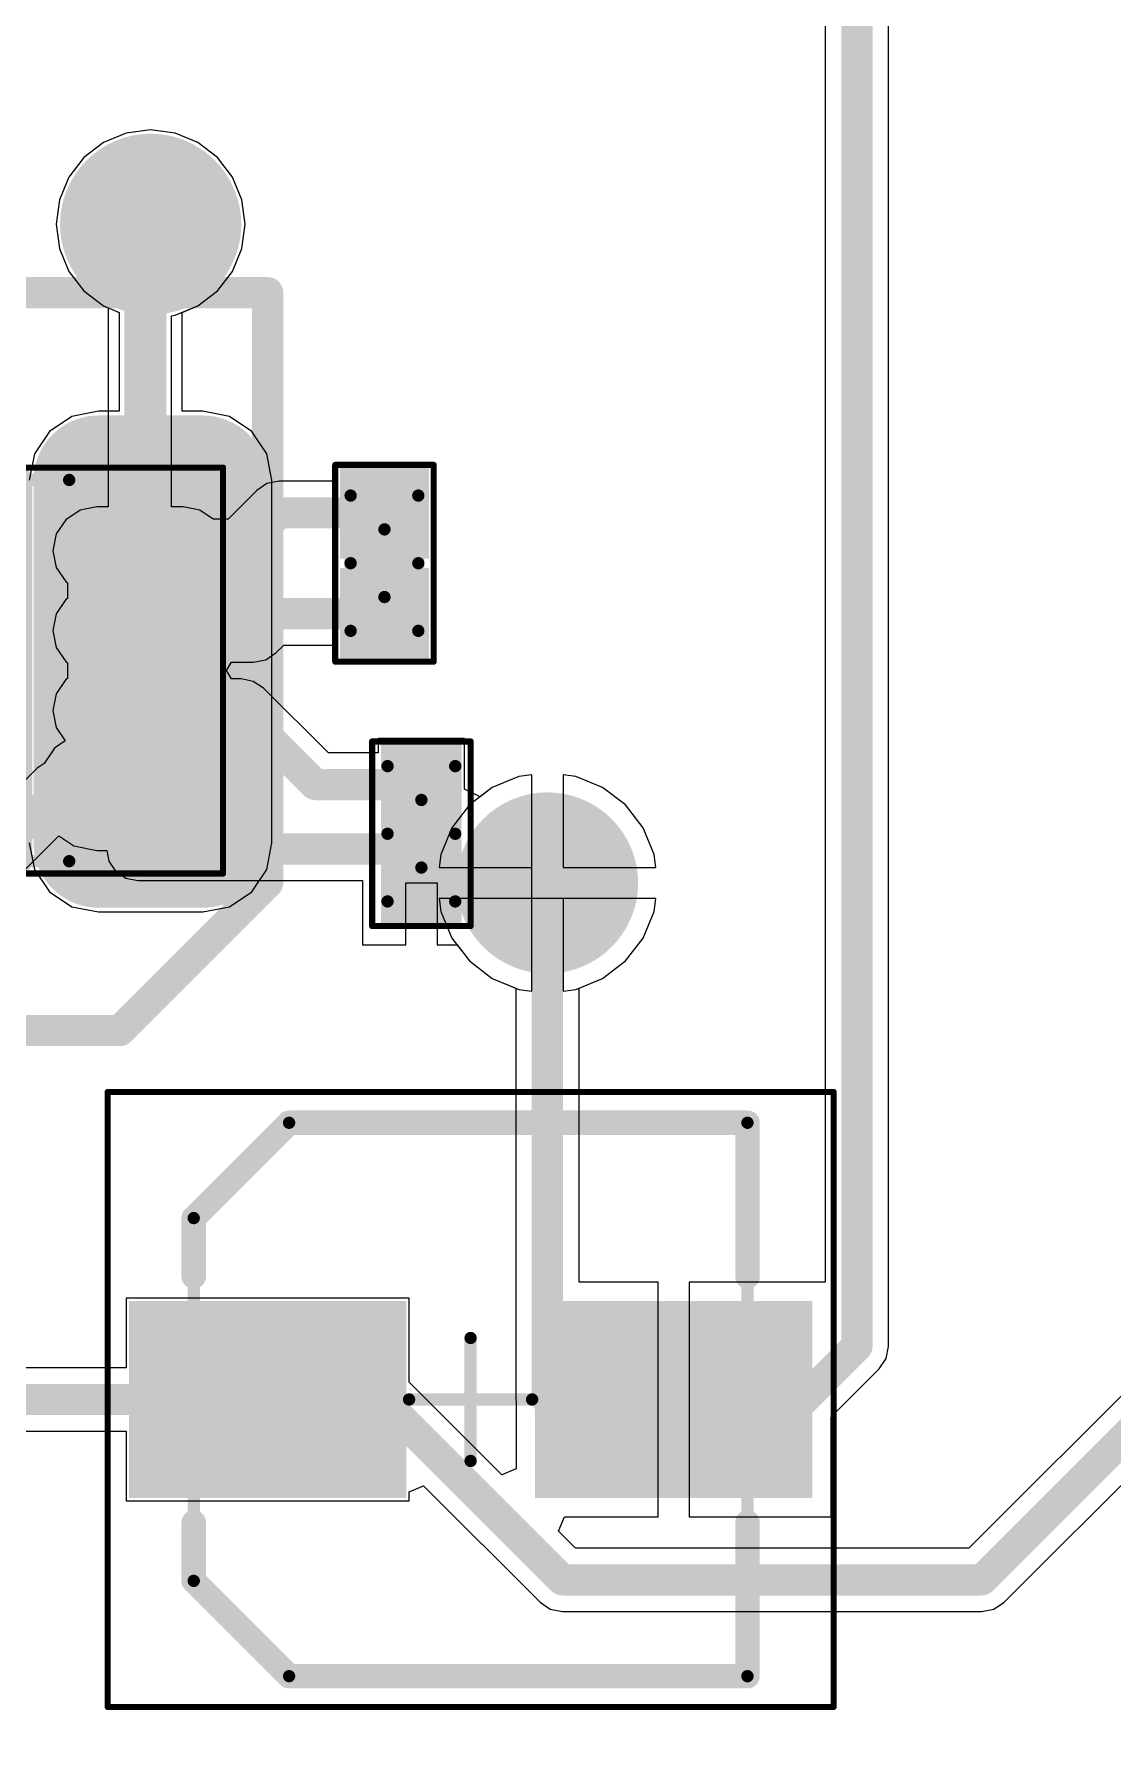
# Model space of a CAD drawing. Header units: millimetres. Extents: x 60.3 to 156.5, y 68.2 to 164.5.
# Drawn here: x 114.86 to 123.62, y 83.34 to 97.33 of the extents above; entities that cross this region are included whole.
import ezdxf

# ---------------------------------------------------------------- set-up
doc = ezdxf.new("R2010")
doc.units = ezdxf.units.MM
for name, color, linetype in [('BottomLayer', 5, 'Continuous'), ('BottomOverlay', 54, 'Continuous'), ('BottomPaste', 16, 'Continuous'), ('BottomSolder', 6, 'Continuous'), ('KeepOutLayer', 6, 'Continuous'), ('Mechanical13', 56, 'Continuous'), ('Mechanical15', 56, 'Continuous'), ('MultiLayer', 9, 'Continuous'), ('TopLayer', 1, 'Continuous'), ('TopOverlay', 2, 'Continuous'), ('TopPaste', 8, 'Continuous'), ('TopSolder', 216, 'Continuous'), ('ViaHoleLayer', 16, 'Continuous')]:
    doc.layers.add(name, color=color, linetype=linetype)

# ---------------------------------------------------------------- blocks, each defined once
blk = doc.blocks.new('CAPD4_11')
at = {"layer": 'Mechanical13', "const_width": 0.1}
for points in [[(-2.25, 1.475), (-1.475, 2.25)], [(-1.475, 2.25), (2.25, 2.25)], [(2.25, -2.25), (2.25, 2.25)], [(-2.25, -1.475), (-2.25, 1.475)], [(-2.25, -1.475), (-1.475, -2.25)], [(-1.475, -2.25), (2.25, -2.25)]]:
    blk.add_lwpolyline(points, dxfattribs=at)
at = {"layer": 'Mechanical13', "const_width": 0.05}
for points in [[(-1.5, 2.25, 1), (-1.45, 2.25, 1)], [(-1.5, 2.25, 1), (-1.45, 2.25, 1)], [(2.225, 2.25, 1), (2.275, 2.25, 1)], [(2.225, 2.25, 1), (2.275, 2.25, 1)], [(-2.275, 1.475, 1), (-2.225, 1.475, 1)], [(-2.275, 1.475, 1), (-2.225, 1.475, 1)], [(-2.275, -1.475, 1), (-2.225, -1.475, 1)], [(-2.275, -1.475, 1), (-2.225, -1.475, 1)], [(-1.5, -2.25, 1), (-1.45, -2.25, 1)], [(-1.5, -2.25, 1), (-1.45, -2.25, 1)], [(2.225, -2.25, 1), (2.275, -2.25, 1)], [(2.225, -2.25, 1), (2.275, -2.25, 1)]]:
    blk.add_lwpolyline(points, format="xyb", close=True, dxfattribs=at)
at = {"layer": 'Mechanical15'}
for points, const_width in [([(-2.95, -2.5), (-2.95, 2.5)], 0.05), ([(-2.95, 2.5), (2.95, 2.5)], 0.05), ([(2.95, -2.5), (2.95, 2.5)], 0.05), ([(0, -0.5), (0, 0.5)], 0.1), ([(-0.5, 0), (0.5, 0)], 0.1), ([(-2.95, -2.5), (2.95, -2.5)], 0.05)]:
    blk.add_lwpolyline(points, dxfattribs=dict(at, const_width=const_width))
for points, const_width in [([(-2.962, 2.5, 1), (-2.937, 2.5, 1)], 0.025), ([(-2.962, 2.5, 1), (-2.937, 2.5, 1)], 0.025), ([(2.938, 2.5, 1), (2.963, 2.5, 1)], 0.025), ([(2.938, 2.5, 1), (2.963, 2.5, 1)], 0.025), ([(-0.025, 0.5, 1), (0.025, 0.5, 1)], 0.05), ([(-0.525, 0, 1), (-0.475, 0, 1)], 0.05), ([(0.475, 0, 1), (0.525, 0, 1)], 0.05), ([(-0.025, -0.5, 1), (0.025, -0.5, 1)], 0.05), ([(-2.962, -2.5, 1), (-2.937, -2.5, 1)], 0.025), ([(-2.962, -2.5, 1), (-2.937, -2.5, 1)], 0.025), ([(2.938, -2.5, 1), (2.963, -2.5, 1)], 0.025), ([(2.938, -2.5, 1), (2.963, -2.5, 1)], 0.025)]:
    blk.add_lwpolyline(points, format="xyb", close=True, dxfattribs=dict(at, const_width=const_width))
at = {"layer": 'TopLayer'}
for points in [[(-0.625, -0.7), (-0.625, 0.7), (-2.675, -0.7), (-2.675, 0.7)], [(2.675, -0.7), (2.675, 0.7), (0.625, -0.7), (0.625, 0.7)]]:
    blk.add_solid(points, dxfattribs=at)
at = {"layer": 'TopOverlay', "const_width": 0.2}
for points in [[(-2.25, 1.475), (-1.475, 2.25)], [(-1.475, 2.25), (2.25, 2.25)], [(2.25, 1), (2.25, 2.25)], [(-2.25, 1), (-2.25, 1.475)], [(-2.25, -1.475), (-2.25, -1)], [(2.25, -2.25), (2.25, -1)], [(-2.25, -1.475), (-1.475, -2.25)], [(-1.475, -2.25), (2.25, -2.25)]]:
    blk.add_lwpolyline(points, dxfattribs=at)
at = {"layer": 'TopOverlay', "const_width": 0.1}
for points in [[(-1.525, 2.25, 1), (-1.425, 2.25, 1)], [(-1.525, 2.25, 1), (-1.425, 2.25, 1)], [(2.2, 2.25, 1), (2.3, 2.25, 1)], [(2.2, 2.25, 1), (2.3, 2.25, 1)], [(-2.3, 1.475, 1), (-2.2, 1.475, 1)], [(-2.3, 1.475, 1), (-2.2, 1.475, 1)], [(-2.3, 1, 1), (-2.2, 1, 1)], [(2.2, 1, 1), (2.3, 1, 1)], [(-2.3, -1, 1), (-2.2, -1, 1)], [(2.2, -1, 1), (2.3, -1, 1)], [(-2.3, -1.475, 1), (-2.2, -1.475, 1)], [(-2.3, -1.475, 1), (-2.2, -1.475, 1)], [(-1.525, -2.25, 1), (-1.425, -2.25, 1)], [(-1.525, -2.25, 1), (-1.425, -2.25, 1)], [(2.2, -2.25, 1), (2.3, -2.25, 1)], [(2.2, -2.25, 1), (2.3, -2.25, 1)]]:
    blk.add_lwpolyline(points, format="xyb", close=True, dxfattribs=at)
at = {"layer": 'TopPaste'}
for points in [[(-0.625, -0.7), (-0.625, 0.7), (-2.675, -0.7), (-2.675, 0.7)], [(2.675, -0.7), (2.675, 0.7), (0.625, -0.7), (0.625, 0.7)]]:
    blk.add_solid(points, dxfattribs=at)
at = {"layer": 'TopSolder'}
for points in [[(-0.523, -0.802), (-0.523, 0.802), (-2.777, -0.802), (-2.777, 0.802)], [(2.777, -0.802), (2.777, 0.802), (0.523, -0.802), (0.523, 0.802)]]:
    blk.add_solid(points, dxfattribs=at)
blk = doc.blocks.new('CAP0402_B_18')
at = {"layer": 'BottomLayer'}
for points in [[(-0.68, 0.26), (-0.68, -0.26), (-0.14, 0.26), (-0.14, -0.26)], [(0.14, 0.26), (0.14, -0.26), (0.68, 0.26), (0.68, -0.26)]]:
    blk.add_solid(points, dxfattribs=at)
at = {"layer": 'BottomPaste'}
for points in [[(-0.68, 0.26), (-0.68, -0.26), (-0.14, 0.26), (-0.14, -0.26)], [(0.14, 0.26), (0.14, -0.26), (0.68, 0.26), (0.68, -0.26)]]:
    blk.add_solid(points, dxfattribs=at)
at = {"layer": 'BottomSolder'}
for points in [[(-0.782, 0.362), (-0.782, -0.362), (-0.038, 0.362), (-0.038, -0.362)], [(0.038, 0.362), (0.038, -0.362), (0.782, 0.362), (0.782, -0.362)]]:
    blk.add_solid(points, dxfattribs=at)
at = {"layer": 'Mechanical13', "const_width": 0.1}
for points in [[(-0.55, 0.275), (0.55, 0.275)], [(-0.55, 0.275), (-0.55, -0.275)], [(0.55, 0.275), (0.55, -0.275)], [(-0.55, -0.275), (0.55, -0.275)]]:
    blk.add_lwpolyline(points, dxfattribs=at)
at = {"layer": 'Mechanical13', "const_width": 0.05}
for points in [[(-0.575, 0.275, 1), (-0.525, 0.275, 1)], [(-0.575, 0.275, 1), (-0.525, 0.275, 1)], [(0.525, 0.275, 1), (0.575, 0.275, 1)], [(0.525, 0.275, 1), (0.575, 0.275, 1)], [(-0.575, -0.275, 1), (-0.525, -0.275, 1)], [(-0.575, -0.275, 1), (-0.525, -0.275, 1)], [(0.525, -0.275, 1), (0.575, -0.275, 1)], [(0.525, -0.275, 1), (0.575, -0.275, 1)]]:
    blk.add_lwpolyline(points, format="xyb", close=True, dxfattribs=at)
at = {"layer": 'Mechanical15'}
for points, const_width in [([(-0.8, 0.4), (0.8, 0.4)], 0.05), ([(-0.8, 0.4), (-0.8, -0.4)], 0.05), ([(0.8, 0.4), (0.8, -0.4)], 0.05), ([(0, 0.275), (0, -0.275)], 0.1), ([(-0.275, 0), (0.275, 0)], 0.1), ([(-0.8, -0.4), (0.8, -0.4)], 0.05)]:
    blk.add_lwpolyline(points, dxfattribs=dict(at, const_width=const_width))
for points, const_width in [([(-0.813, 0.4, 1), (-0.788, 0.4, 1)], 0.025), ([(-0.813, 0.4, 1), (-0.788, 0.4, 1)], 0.025), ([(0.787, 0.4, 1), (0.812, 0.4, 1)], 0.025), ([(0.787, 0.4, 1), (0.812, 0.4, 1)], 0.025), ([(-0.025, 0.275, 1), (0.025, 0.275, 1)], 0.05), ([(-0.3, 0, 1), (-0.25, 0, 1)], 0.05), ([(0.25, 0, 1), (0.3, 0, 1)], 0.05), ([(-0.025, -0.275, 1), (0.025, -0.275, 1)], 0.05), ([(-0.813, -0.4, 1), (-0.788, -0.4, 1)], 0.025), ([(-0.813, -0.4, 1), (-0.788, -0.4, 1)], 0.025), ([(0.787, -0.4, 1), (0.812, -0.4, 1)], 0.025), ([(0.787, -0.4, 1), (0.812, -0.4, 1)], 0.025)]:
    blk.add_lwpolyline(points, format="xyb", close=True, dxfattribs=dict(at, const_width=const_width))
blk = doc.blocks.new('RES0402_B_59')
at = {"layer": 'BottomLayer'}
for points in [[(-0.65, 0.225), (-0.65, -0.225), (-0.15, 0.225), (-0.15, -0.225)], [(0.15, 0.225), (0.15, -0.225), (0.65, 0.225), (0.65, -0.225)]]:
    blk.add_solid(points, dxfattribs=at)
at = {"layer": 'BottomPaste'}
for points in [[(-0.65, 0.225), (-0.65, -0.225), (-0.15, 0.225), (-0.15, -0.225)], [(0.15, 0.225), (0.15, -0.225), (0.65, 0.225), (0.65, -0.225)]]:
    blk.add_solid(points, dxfattribs=at)
at = {"layer": 'BottomSolder'}
for points in [[(-0.752, 0.327), (-0.752, -0.327), (-0.048, 0.327), (-0.048, -0.327)], [(0.048, 0.327), (0.048, -0.327), (0.752, 0.327), (0.752, -0.327)]]:
    blk.add_solid(points, dxfattribs=at)
at = {"layer": 'Mechanical13', "const_width": 0.1}
for points in [[(-0.55, -0.275), (-0.55, 0.275)], [(0.55, 0.275), (-0.55, 0.275)], [(0.55, -0.275), (0.55, 0.275)], [(0.55, -0.275), (-0.55, -0.275)]]:
    blk.add_lwpolyline(points, dxfattribs=at)
at = {"layer": 'Mechanical13', "const_width": 0.05}
for points in [[(-0.575, 0.275, 1), (-0.525, 0.275, 1)], [(-0.575, 0.275, 1), (-0.525, 0.275, 1)], [(0.525, 0.275, 1), (0.575, 0.275, 1)], [(0.525, 0.275, 1), (0.575, 0.275, 1)], [(-0.575, -0.275, 1), (-0.525, -0.275, 1)], [(-0.575, -0.275, 1), (-0.525, -0.275, 1)], [(0.525, -0.275, 1), (0.575, -0.275, 1)], [(0.525, -0.275, 1), (0.575, -0.275, 1)]]:
    blk.add_lwpolyline(points, format="xyb", close=True, dxfattribs=at)
at = {"layer": 'Mechanical15'}
for points, const_width in [([(-0.75, -0.4), (-0.75, 0.4)], 0.05), ([(0.75, 0.4), (-0.75, 0.4)], 0.05), ([(0.75, -0.4), (0.75, 0.4)], 0.05), ([(0, -0.275), (0, 0.275)], 0.1), ([(0.275, 0), (-0.275, 0)], 0.1), ([(0.75, -0.4), (-0.75, -0.4)], 0.05)]:
    blk.add_lwpolyline(points, dxfattribs=dict(at, const_width=const_width))
for points, const_width in [([(-0.763, 0.4, 1), (-0.738, 0.4, 1)], 0.025), ([(-0.763, 0.4, 1), (-0.738, 0.4, 1)], 0.025), ([(0.738, 0.4, 1), (0.763, 0.4, 1)], 0.025), ([(0.738, 0.4, 1), (0.763, 0.4, 1)], 0.025), ([(-0.025, 0.275, 1), (0.025, 0.275, 1)], 0.05), ([(-0.3, 0, 1), (-0.25, 0, 1)], 0.05), ([(0.25, 0, 1), (0.3, 0, 1)], 0.05), ([(-0.025, -0.275, 1), (0.025, -0.275, 1)], 0.05), ([(-0.763, -0.4, 1), (-0.738, -0.4, 1)], 0.025), ([(-0.763, -0.4, 1), (-0.738, -0.4, 1)], 0.025), ([(0.738, -0.4, 1), (0.763, -0.4, 1)], 0.025), ([(0.738, -0.4, 1), (0.763, -0.4, 1)], 0.025)]:
    blk.add_lwpolyline(points, format="xyb", close=True, dxfattribs=dict(at, const_width=const_width))
blk = doc.blocks.new('IND6X6_65')
at = {"layer": 'TopLayer', "const_width": 0.425}
for points in [[(-3.488, 1.475, 1), (-3.063, 1.475, 1)], [(-2.638, 1.475, 1), (-2.213, 1.475, 1)], [(2.212, 1.475, 1), (2.637, 1.475, 1)], [(3.062, 1.475, 1), (3.487, 1.475, 1)], [(-3.488, -1.475, 1), (-3.063, -1.475, 1)], [(-2.638, -1.475, 1), (-2.213, -1.475, 1)], [(2.212, -1.475, 1), (2.637, -1.475, 1)], [(3.062, -1.475, 1), (3.487, -1.475, 1)]]:
    blk.add_lwpolyline(points, format="xyb", close=True, dxfattribs=at)
at = {"layer": 'TopLayer'}
for points in [[(-3.275, -1.9), (-2.425, -1.9), (-3.275, 1.9), (-2.425, 1.9)], [(2.425, -1.9), (3.275, -1.9), (2.425, 1.9), (3.275, 1.9)], [(-3.7, -1.475), (-2, -1.475), (-3.7, 1.475), (-2, 1.475)], [(2, -1.475), (3.7, -1.475), (2, 1.475), (3.7, 1.475)]]:
    blk.add_solid(points, dxfattribs=at)
at = {"layer": 'TopOverlay', "const_width": 0.254}
for points in [[(-2.6, 3), (-3.8, 1.8)], [(2.6, 3), (-2.6, 3)], [(3.8, 1.8), (2.6, 3)], [(-3.8, 1.8), (-3.8, -3)], [(3.8, 1.8), (3.8, -3)], [(3.8, -3), (-3.8, -3)]]:
    blk.add_lwpolyline(points, dxfattribs=at)
at = {"layer": 'TopOverlay', "const_width": 0.127}
for points in [[(-2.664, 3, 1), (-2.537, 3, 1)], [(-2.664, 3, 1), (-2.537, 3, 1)], [(2.536, 3, 1), (2.663, 3, 1)], [(2.536, 3, 1), (2.663, 3, 1)], [(-3.864, 1.8, 1), (-3.737, 1.8, 1)], [(-3.864, 1.8, 1), (-3.737, 1.8, 1)], [(3.736, 1.8, 1), (3.863, 1.8, 1)], [(3.736, 1.8, 1), (3.863, 1.8, 1)], [(-3.864, -3, 1), (-3.737, -3, 1)], [(-3.864, -3, 1), (-3.737, -3, 1)], [(3.736, -3, 1), (3.863, -3, 1)], [(3.736, -3, 1), (3.863, -3, 1)]]:
    blk.add_lwpolyline(points, format="xyb", close=True, dxfattribs=at)
at = {"layer": 'TopPaste', "const_width": 0.425}
for points in [[(-3.488, 1.475, 1), (-3.063, 1.475, 1)], [(-2.638, 1.475, 1), (-2.213, 1.475, 1)], [(2.212, 1.475, 1), (2.637, 1.475, 1)], [(3.062, 1.475, 1), (3.487, 1.475, 1)], [(-3.488, -1.475, 1), (-3.063, -1.475, 1)], [(-2.638, -1.475, 1), (-2.213, -1.475, 1)], [(2.212, -1.475, 1), (2.637, -1.475, 1)], [(3.062, -1.475, 1), (3.487, -1.475, 1)]]:
    blk.add_lwpolyline(points, format="xyb", close=True, dxfattribs=at)
at = {"layer": 'TopPaste'}
for points in [[(-3.275, -1.9), (-2.425, -1.9), (-3.275, 1.9), (-2.425, 1.9)], [(2.425, -1.9), (3.275, -1.9), (2.425, 1.9), (3.275, 1.9)], [(-3.7, -1.475), (-2, -1.475), (-3.7, 1.475), (-2, 1.475)], [(2, -1.475), (3.7, -1.475), (2, 1.475), (3.7, 1.475)]]:
    blk.add_solid(points, dxfattribs=at)
at = {"layer": 'TopSolder', "const_width": 0.527}
for points in [[(-3.538, 1.475, 1), (-3.012, 1.475, 1)], [(-2.688, 1.475, 1), (-2.162, 1.475, 1)], [(2.162, 1.475, 1), (2.688, 1.475, 1)], [(3.012, 1.475, 1), (3.538, 1.475, 1)], [(-3.538, -1.475, 1), (-3.012, -1.475, 1)], [(-2.688, -1.475, 1), (-2.162, -1.475, 1)], [(2.162, -1.475, 1), (2.688, -1.475, 1)], [(3.012, -1.475, 1), (3.538, -1.475, 1)]]:
    blk.add_lwpolyline(points, format="xyb", close=True, dxfattribs=at)
at = {"layer": 'TopSolder'}
for points in [[(-3.275, -2.002), (-2.425, -2.002), (-3.275, 2.002), (-2.425, 2.002)], [(2.425, -2.002), (3.275, -2.002), (2.425, 2.002), (3.275, 2.002)], [(-3.802, -1.475), (-1.898, -1.475), (-3.802, 1.475), (-1.898, 1.475)], [(1.898, -1.475), (3.802, -1.475), (1.898, 1.475), (3.802, 1.475)]]:
    blk.add_solid(points, dxfattribs=at)
blk = doc.blocks.new('VSSOP8_B_70')
at = {"layer": 'BottomLayer', "const_width": 0.45}
for points in [[(-1.775, 0.975), (-2.475, 0.975)], [(2.475, 0.975), (1.775, 0.975)], [(-1.775, 0.325), (-2.475, 0.325)], [(2.475, 0.325), (1.775, 0.325)], [(-1.775, -0.325), (-2.475, -0.325)], [(2.475, -0.325), (1.775, -0.325)], [(-1.775, -0.975), (-2.475, -0.975)], [(2.475, -0.975), (1.775, -0.975)]]:
    blk.add_lwpolyline(points, dxfattribs=at)
at = {"layer": 'BottomLayer', "const_width": 0.225}
for points in [[(-2.588, 0.975, 1), (-2.363, 0.975, 1)], [(-1.888, 0.975, 1), (-1.663, 0.975, 1)], [(1.662, 0.975, 1), (1.887, 0.975, 1)], [(2.362, 0.975, 1), (2.587, 0.975, 1)], [(-2.588, 0.325, 1), (-2.363, 0.325, 1)], [(-1.888, 0.325, 1), (-1.663, 0.325, 1)], [(1.662, 0.325, 1), (1.887, 0.325, 1)], [(2.362, 0.325, 1), (2.587, 0.325, 1)], [(-2.588, -0.325, 1), (-2.363, -0.325, 1)], [(-1.888, -0.325, 1), (-1.663, -0.325, 1)], [(1.662, -0.325, 1), (1.887, -0.325, 1)], [(2.362, -0.325, 1), (2.587, -0.325, 1)], [(-2.588, -0.975, 1), (-2.363, -0.975, 1)], [(-1.888, -0.975, 1), (-1.663, -0.975, 1)], [(1.662, -0.975, 1), (1.887, -0.975, 1)], [(2.362, -0.975, 1), (2.587, -0.975, 1)]]:
    blk.add_lwpolyline(points, format="xyb", close=True, dxfattribs=at)
at = {"layer": 'BottomOverlay', "const_width": 0.2}
for points in [[(1.15, 1.55), (-1.15, 1.55)], [(-1.15, 1.55), (-1.15, -1.55)], [(1.15, 1.55), (1.15, -1.55)], [(1.15, -1.55), (-1.15, -1.55)]]:
    blk.add_lwpolyline(points, dxfattribs=at)
at = {"layer": 'BottomOverlay'}
for points, const_width in [([(-1.2, 1.55, 1), (-1.1, 1.55, 1)], 0.1), ([(-1.2, 1.55, 1), (-1.1, 1.55, 1)], 0.1), ([(1.1, 1.55, 1), (1.2, 1.55, 1)], 0.1), ([(1.1, 1.55, 1), (1.2, 1.55, 1)], 0.1), ([(0.15, -0.55, 1), (-0.45, -0.55, 1)], 0.6), ([(-0.6, -0.55, 1), (-0.3, -0.55, 1)], 0.3), ([(0, -0.55, 1), (0.3, -0.55, 1)], 0.3), ([(-2, -1.75, 1), (-2.25, -1.75, 1)], 0.25), ([(-1.2, -1.55, 1), (-1.1, -1.55, 1)], 0.1), ([(-1.2, -1.55, 1), (-1.1, -1.55, 1)], 0.1), ([(1.1, -1.55, 1), (1.2, -1.55, 1)], 0.1), ([(1.1, -1.55, 1), (1.2, -1.55, 1)], 0.1), ([(-2.312, -1.75, 1), (-2.188, -1.75, 1)], 0.125), ([(-2.062, -1.75, 1), (-1.937, -1.75, 1)], 0.125)]:
    blk.add_lwpolyline(points, format="xyb", close=True, dxfattribs=dict(at, const_width=const_width))
at = {"layer": 'BottomPaste', "const_width": 0.45}
for points in [[(-1.775, 0.975), (-2.475, 0.975)], [(2.475, 0.975), (1.775, 0.975)], [(-1.775, 0.325), (-2.475, 0.325)], [(2.475, 0.325), (1.775, 0.325)], [(-1.775, -0.325), (-2.475, -0.325)], [(2.475, -0.325), (1.775, -0.325)], [(-1.775, -0.975), (-2.475, -0.975)], [(2.475, -0.975), (1.775, -0.975)]]:
    blk.add_lwpolyline(points, dxfattribs=at)
at = {"layer": 'BottomPaste', "const_width": 0.225}
for points in [[(-2.588, 0.975, 1), (-2.363, 0.975, 1)], [(-1.888, 0.975, 1), (-1.663, 0.975, 1)], [(1.662, 0.975, 1), (1.887, 0.975, 1)], [(2.362, 0.975, 1), (2.587, 0.975, 1)], [(-2.588, 0.325, 1), (-2.363, 0.325, 1)], [(-1.888, 0.325, 1), (-1.663, 0.325, 1)], [(1.662, 0.325, 1), (1.887, 0.325, 1)], [(2.362, 0.325, 1), (2.587, 0.325, 1)], [(-2.588, -0.325, 1), (-2.363, -0.325, 1)], [(-1.888, -0.325, 1), (-1.663, -0.325, 1)], [(1.662, -0.325, 1), (1.887, -0.325, 1)], [(2.362, -0.325, 1), (2.587, -0.325, 1)], [(-2.588, -0.975, 1), (-2.363, -0.975, 1)], [(-1.888, -0.975, 1), (-1.663, -0.975, 1)], [(1.662, -0.975, 1), (1.887, -0.975, 1)], [(2.362, -0.975, 1), (2.587, -0.975, 1)]]:
    blk.add_lwpolyline(points, format="xyb", close=True, dxfattribs=at)
at = {"layer": 'BottomSolder', "const_width": 0.653}
for points in [[(-1.775, 0.975), (-2.475, 0.975)], [(2.475, 0.975), (1.775, 0.975)], [(-1.775, 0.325), (-2.475, 0.325)], [(2.475, 0.325), (1.775, 0.325)], [(-1.775, -0.325), (-2.475, -0.325)], [(2.475, -0.325), (1.775, -0.325)], [(-1.775, -0.975), (-2.475, -0.975)], [(2.475, -0.975), (1.775, -0.975)]]:
    blk.add_lwpolyline(points, dxfattribs=at)
at = {"layer": 'BottomSolder', "const_width": 0.327}
for points in [[(-2.638, 0.975, 1), (-2.312, 0.975, 1)], [(-1.938, 0.975, 1), (-1.612, 0.975, 1)], [(1.612, 0.975, 1), (1.938, 0.975, 1)], [(2.312, 0.975, 1), (2.638, 0.975, 1)], [(-2.638, 0.325, 1), (-2.312, 0.325, 1)], [(-1.938, 0.325, 1), (-1.612, 0.325, 1)], [(1.612, 0.325, 1), (1.938, 0.325, 1)], [(2.312, 0.325, 1), (2.638, 0.325, 1)], [(-2.638, -0.325, 1), (-2.312, -0.325, 1)], [(-1.938, -0.325, 1), (-1.612, -0.325, 1)], [(1.612, -0.325, 1), (1.938, -0.325, 1)], [(2.312, -0.325, 1), (2.638, -0.325, 1)], [(-2.638, -0.975, 1), (-2.312, -0.975, 1)], [(-1.938, -0.975, 1), (-1.612, -0.975, 1)], [(1.612, -0.975, 1), (1.938, -0.975, 1)], [(2.312, -0.975, 1), (2.638, -0.975, 1)]]:
    blk.add_lwpolyline(points, format="xyb", close=True, dxfattribs=at)
at = {"layer": 'Mechanical13', "const_width": 0.1}
for points in [[(1.55, 1.55), (-1.55, 1.55)], [(-1.55, 1.55), (-1.55, -1.55)], [(1.55, 1.55), (1.55, -1.55)], [(1.55, -1.55), (-1.55, -1.55)]]:
    blk.add_lwpolyline(points, dxfattribs=at)
at = {"layer": 'Mechanical13'}
for points, const_width in [([(-1.575, 1.55, 1), (-1.525, 1.55, 1)], 0.05), ([(-1.575, 1.55, 1), (-1.525, 1.55, 1)], 0.05), ([(1.525, 1.55, 1), (1.575, 1.55, 1)], 0.05), ([(1.525, 1.55, 1), (1.575, 1.55, 1)], 0.05), ([(-0.15, -0.65, 1), (-1.15, -0.65, 1)], 0.1), ([(-1.175, -0.65, 1), (-1.125, -0.65, 1)], 0.05), ([(-0.175, -0.65, 1), (-0.125, -0.65, 1)], 0.05), ([(-1.575, -1.55, 1), (-1.525, -1.55, 1)], 0.05), ([(-1.575, -1.55, 1), (-1.525, -1.55, 1)], 0.05), ([(1.525, -1.55, 1), (1.575, -1.55, 1)], 0.05), ([(1.525, -1.55, 1), (1.575, -1.55, 1)], 0.05)]:
    blk.add_lwpolyline(points, format="xyb", close=True, dxfattribs=dict(at, const_width=const_width))
at = {"layer": 'Mechanical15'}
for points, const_width in [([(2.8, 1.65), (-2.8, 1.65)], 0.05), ([(-2.8, 1.65), (-2.8, -1.65)], 0.05), ([(2.8, 1.65), (2.8, -1.65)], 0.05), ([(0, 0.5), (0, -0.5)], 0.1), ([(0.5, 0), (-0.5, 0)], 0.1), ([(2.8, -1.65), (-2.8, -1.65)], 0.05)]:
    blk.add_lwpolyline(points, dxfattribs=dict(at, const_width=const_width))
for points, const_width in [([(-2.813, 1.65, 1), (-2.788, 1.65, 1)], 0.025), ([(-2.813, 1.65, 1), (-2.788, 1.65, 1)], 0.025), ([(2.787, 1.65, 1), (2.812, 1.65, 1)], 0.025), ([(2.787, 1.65, 1), (2.812, 1.65, 1)], 0.025), ([(-0.025, 0.5, 1), (0.025, 0.5, 1)], 0.05), ([(-0.525, 0, 1), (-0.475, 0, 1)], 0.05), ([(0.475, 0, 1), (0.525, 0, 1)], 0.05), ([(-0.025, -0.5, 1), (0.025, -0.5, 1)], 0.05), ([(-2.813, -1.65, 1), (-2.788, -1.65, 1)], 0.025), ([(-2.813, -1.65, 1), (-2.788, -1.65, 1)], 0.025), ([(2.787, -1.65, 1), (2.812, -1.65, 1)], 0.025), ([(2.787, -1.65, 1), (2.812, -1.65, 1)], 0.025)]:
    blk.add_lwpolyline(points, format="xyb", close=True, dxfattribs=dict(at, const_width=const_width))

msp = doc.modelspace()

# ---------------------------------------------------------------- linework, layer by layer
at = {"layer": 'BottomLayer'}
for p, q in [((115.602, 96.524), (115.417, 96.447)), ((115.8, 96.55), (115.602, 96.524)), ((115.998, 96.524), (115.8, 96.55)), ((116.183, 96.447), (115.998, 96.524)), ((115.417, 96.447), (115.258, 96.325)), ((116.342, 96.325), (116.183, 96.447)), ((115.258, 96.325), (115.136, 96.167)), ((116.464, 96.167), (116.342, 96.325)), ((115.136, 96.167), (115.06, 95.982)), ((116.54, 95.982), (116.464, 96.167)), ((115.06, 95.982), (115.033, 95.783)), ((116.567, 95.783), (116.54, 95.982)), ((115.033, 95.783), (115.06, 95.585)), ((116.54, 95.585), (116.567, 95.783)), ((115.06, 95.585), (115.136, 95.4)), ((116.464, 95.4), (116.54, 95.585)), ((115.136, 95.4), (115.258, 95.241)), ((116.342, 95.241), (116.464, 95.4)), ((115.258, 95.241), (115.417, 95.12)), ((115.417, 95.12), (115.456, 95.103)), ((115.998, 95.043), (116.183, 95.12)), ((116.183, 95.12), (116.342, 95.241)), ((115.456, 95.103), (115.456, 93.486)), ((115.97, 95.039), (115.998, 95.043)), ((115.97, 93.486), (115.97, 95.039)), ((118.085, 93.832), (117.315, 93.832)), ((117.315, 93.832), (117.315, 93.694)), ((118.085, 93.042), (118.085, 93.832)), ((116.662, 93.619), (116.429, 93.386)), ((116.745, 93.674), (116.662, 93.619)), ((116.662, 93.619), (116.662, 93.619)), ((116.843, 93.694), (116.745, 93.674)), ((117.315, 93.694), (116.843, 93.694)), ((116.843, 93.694), (116.843, 93.694)), ((115.226, 93.459), (115.111, 93.381)), ((115.363, 93.486), (115.226, 93.459)), ((115.456, 93.486), (115.363, 93.486)), ((116.063, 93.486), (115.97, 93.486)), ((116.2, 93.459), (116.063, 93.486)), ((116.309, 93.386), (116.2, 93.459)), ((115.111, 93.381), (115.033, 93.266)), ((116.429, 93.386), (116.309, 93.386)), ((115.033, 93.266), (115.006, 93.129)), ((115.006, 93.129), (115.033, 92.992)), ((118.085, 93.012), (118.085, 93.042)), ((118.085, 93.042), (118.085, 93.042)), ((115.033, 92.992), (115.111, 92.877)), ((118.085, 92.222), (118.085, 93.012)), ((118.085, 93.012), (118.085, 93.012)), ((115.111, 92.877), (115.124, 92.868)), ((115.124, 92.741), (115.111, 92.731)), ((115.124, 92.868), (115.124, 92.741)), ((115.033, 92.616), (115.006, 92.479)), ((115.111, 92.731), (115.033, 92.616)), ((115.006, 92.479), (115.033, 92.342)), ((115.033, 92.342), (115.111, 92.227)), ((116.818, 92.297), (116.881, 92.36)), ((116.881, 92.36), (117.315, 92.36)), ((117.315, 92.36), (117.315, 92.222)), ((115.111, 92.227), (115.124, 92.217)), ((115.124, 92.217), (115.124, 92.09)), ((116.415, 92.155), (116.458, 92.222)), ((116.458, 92.222), (116.637, 92.222)), ((116.637, 92.222), (116.735, 92.242)), ((116.735, 92.242), (116.818, 92.297)), ((117.315, 92.222), (118.085, 92.222)), ((115.111, 92.081), (115.033, 91.966)), ((115.124, 92.09), (115.111, 92.081)), ((116.458, 92.086), (116.415, 92.155)), ((116.535, 92.086), (116.458, 92.086)), ((116.634, 92.066), (116.535, 92.086)), ((116.717, 92.011), (116.634, 92.066)), ((115.033, 91.966), (115.006, 91.829)), ((117.244, 91.484), (116.717, 92.011)), ((115.006, 91.829), (115.033, 91.692)), ((115.033, 91.692), (115.106, 91.583)), ((115.018, 91.524), (114.934, 91.399)), ((115.106, 91.583), (115.018, 91.524)), ((117.65, 91.484), (117.244, 91.484)), ((118.35, 91.602), (117.65, 91.602)), ((117.65, 91.602), (117.65, 91.484)), ((118.35, 91.19), (118.35, 91.602)), ((114.877, 91.361), (114.474, 90.958)), ((114.934, 91.399), (114.877, 91.361)), ((118.576, 91.204), (118.477, 91.128)), ((118.792, 91.293), (118.576, 91.204)), ((118.897, 91.307), (118.792, 91.293)), ((118.897, 90.427), (118.897, 91.307)), ((119.256, 91.293), (119.151, 91.307)), ((119.151, 91.307), (119.151, 90.554)), ((119.473, 91.204), (119.256, 91.293)), ((119.658, 91.061), (119.473, 91.204)), ((118.477, 91.128), (118.35, 91.19)), ((119.801, 90.875), (119.658, 91.061)), ((114.655, 90.412), (115.053, 90.81)), ((115.053, 90.81), (115.176, 90.728)), ((119.891, 90.659), (119.801, 90.875)), ((115.176, 90.728), (115.363, 90.691)), ((115.363, 90.691), (115.443, 90.691)), ((115.443, 90.691), (115.46, 90.605)), ((119.904, 90.554), (119.891, 90.659)), ((115.46, 90.605), (115.515, 90.522)), ((115.515, 90.522), (115.599, 90.466)), ((119.151, 90.554), (119.904, 90.554)), ((115.599, 90.466), (115.697, 90.446)), ((115.697, 90.446), (117.521, 90.446)), ((117.521, 90.446), (117.521, 89.923)), ((117.873, 89.923), (117.873, 90.427)), ((117.873, 90.427), (118.127, 90.427)), ((118.127, 90.427), (118.127, 89.923)), ((118.897, 89.547), (118.897, 90.427)), ((119.904, 90.3), (119.151, 90.3)), ((119.151, 90.3), (119.151, 89.547)), ((119.891, 90.195), (119.904, 90.3)), ((119.801, 89.979), (119.891, 90.195)), ((119.658, 89.793), (119.801, 89.979)), ((117.521, 89.923), (117.873, 89.923)), ((118.127, 89.923), (118.291, 89.923)), ((118.291, 89.923), (118.39, 89.793)), ((118.39, 89.793), (118.576, 89.65)), ((119.473, 89.65), (119.658, 89.793)), ((118.576, 89.65), (118.792, 89.561)), ((118.792, 89.561), (118.897, 89.547)), ((119.151, 89.547), (119.256, 89.561)), ((119.256, 89.561), (119.473, 89.65))]:
    msp.add_line(p, q, dxfattribs=at)
for points, const_width in [([(115.482, 95.783, 1), (116.117, 95.783, 1)], 0.635), ([(115.65, 95.696, 1), (115.777, 95.696, 1)], 0.127), ([(115.65, 95.696, 1), (115.777, 95.696, 1)], 0.127), ([(115.736, 95.783, 1), (115.863, 95.783, 1)], 0.127), ([(116.78, 93.437, 1), (116.907, 93.437, 1)], 0.127), ([(116.78, 93.437, 1), (116.907, 93.437, 1)], 0.127), ([(117.637, 93.437, 1), (117.764, 93.437, 1)], 0.127), ([(115.65, 93.129, 1), (115.777, 93.129, 1)], 0.127), ([(115.65, 93.129, 1), (115.777, 93.129, 1)], 0.127), ([(116.472, 93.129, 1), (116.599, 93.129, 1)], 0.127), ([(116.472, 93.129, 1), (116.599, 93.129, 1)], 0.127), ([(116.711, 92.617, 1), (116.838, 92.617, 1)], 0.127), ([(116.711, 92.617, 1), (116.838, 92.617, 1)], 0.127), ([(117.637, 92.617, 1), (117.764, 92.617, 1)], 0.127), ([(115.65, 92.479, 1), (115.777, 92.479, 1)], 0.127), ([(116.573, 92.479, 1), (116.7, 92.479, 1)], 0.127), ([(116.573, 92.479, 1), (116.7, 92.479, 1)], 0.127), ([(115.65, 91.829, 1), (115.777, 91.829, 1)], 0.127), ([(116.472, 91.829, 1), (116.599, 91.829, 1)], 0.127), ([(116.472, 91.829, 1), (116.599, 91.829, 1)], 0.127), ([(117.074, 91.227, 1), (117.201, 91.227, 1)], 0.127), ([(117.074, 91.227, 1), (117.201, 91.227, 1)], 0.127), ([(117.937, 91.227, 1), (118.064, 91.227, 1)], 0.127), ([(114.995, 91.179, 1), (115.122, 91.179, 1)], 0.127), ([(114.995, 91.179, 1), (115.122, 91.179, 1)], 0.127), ([(115.633, 91.179, 1), (115.76, 91.179, 1)], 0.127), ([(115.633, 91.179, 1), (115.76, 91.179, 1)], 0.127), ([(115.633, 91.179, 1), (115.76, 91.179, 1)], 0.127), ([(115.65, 91.179, 1), (115.777, 91.179, 1)], 0.127), ([(118.707, 90.427, 1), (119.342, 90.427, 1)], 0.635), ([(115.633, 90.703, 1), (115.76, 90.703, 1)], 0.127), ([(115.633, 90.703, 1), (115.76, 90.703, 1)], 0.127), ([(117.937, 90.703, 1), (118.064, 90.703, 1)], 0.127), ([(117.937, 90.703, 1), (118.064, 90.703, 1)], 0.127), ([(117.937, 90.427, 1), (118.064, 90.427, 1)], 0.127), ([(117.937, 90.427, 1), (118.064, 90.427, 1)], 0.127), ([(118.961, 90.427, 1), (119.088, 90.427, 1)], 0.127)]:
    msp.add_lwpolyline(points, format="xyb", close=True, dxfattribs=dict(at, const_width=const_width))
at = {"layer": 'BottomLayer', "const_width": 0.254}
for points in [[(115.713, 95.696), (115.8, 95.783)], [(115.713, 93.129), (115.713, 95.696)], [(116.535, 93.129), (116.843, 93.437)], [(116.843, 93.437), (117.7, 93.437)], [(115.713, 93.129), (116.535, 93.129)], [(116.637, 92.479), (116.775, 92.617)], [(116.775, 92.617), (117.7, 92.617)], [(115.713, 92.479), (116.637, 92.479)], [(115.713, 91.829), (116.535, 91.829)], [(116.535, 91.829), (117.137, 91.227)], [(117.137, 91.227), (118, 91.227)], [(114.1, 90.221), (115.058, 91.179)], [(115.058, 91.179), (115.697, 91.179)], [(115.697, 91.179), (115.713, 91.179)], [(115.697, 90.703), (115.697, 91.179)], [(115.697, 90.703), (118, 90.703)], [(118, 90.427), (118, 90.703)], [(118, 90.427), (119.024, 90.427)]]:
    msp.add_lwpolyline(points, dxfattribs=at)
at = {"layer": 'BottomSolder', "const_width": 0.737}
for points in [[(115.432, 95.783, 1), (116.168, 95.783, 1)], [(118.656, 90.427, 1), (119.393, 90.427, 1)]]:
    msp.add_lwpolyline(points, format="xyb", close=True, dxfattribs=at)
at = {"layer": 'KeepOutLayer', "const_width": 0.254}
msp.add_lwpolyline([(156.4, 116.327, 1), (60.4, 116.327, 1)], format="xyb", close=True, dxfattribs=at)
at = {"layer": 'MultiLayer', "const_width": 0.635}
for points in [[(115.482, 95.783, 1), (116.117, 95.783, 1)], [(118.707, 90.427, 1), (119.342, 90.427, 1)]]:
    msp.add_lwpolyline(points, format="xyb", close=True, dxfattribs=at)
at = {"layer": 'TopLayer'}
for p, q in [((121.796, 86.659), (121.796, 106.751)), ((121.282, 106.342), (121.282, 87.181)), ((136.827, 99.395), (122.449, 85.017)), ((122.737, 84.578), (137.265, 99.107)), ((115.602, 96.524), (115.417, 96.447)), ((115.8, 96.55), (115.602, 96.524)), ((115.998, 96.524), (115.8, 96.55)), ((116.183, 96.447), (115.998, 96.524)), ((115.417, 96.447), (115.258, 96.325)), ((116.342, 96.325), (116.183, 96.447)), ((115.258, 96.325), (115.136, 96.167)), ((116.464, 96.167), (116.342, 96.325)), ((115.136, 96.167), (115.06, 95.982)), ((116.54, 95.982), (116.464, 96.167)), ((115.06, 95.982), (115.033, 95.783)), ((116.567, 95.783), (116.54, 95.982)), ((115.033, 95.783), (115.06, 95.585)), ((116.54, 95.585), (116.567, 95.783)), ((115.06, 95.585), (115.136, 95.4)), ((116.464, 95.4), (116.54, 95.585)), ((115.136, 95.4), (115.258, 95.241)), ((116.342, 95.241), (116.464, 95.4)), ((115.258, 95.241), (115.417, 95.12)), ((115.417, 95.12), (115.543, 95.067)), ((116.057, 95.067), (116.183, 95.12)), ((116.183, 95.12), (116.342, 95.241)), ((115.543, 95.067), (115.543, 94.263)), ((116.057, 94.263), (116.057, 95.067)), ((115.16, 94.22), (114.978, 94.099)), ((115.375, 94.263), (115.16, 94.22)), ((115.543, 94.263), (115.375, 94.263)), ((116.225, 94.263), (116.057, 94.263)), ((116.44, 94.22), (116.225, 94.263)), ((116.621, 94.099), (116.44, 94.22)), ((114.978, 94.099), (114.857, 93.917)), ((116.743, 93.917), (116.621, 94.099)), ((114.857, 93.917), (114.814, 93.702)), ((116.786, 93.702), (116.743, 93.917)), ((116.786, 90.752), (116.786, 93.702)), ((118.576, 91.204), (118.39, 91.061)), ((118.792, 91.293), (118.576, 91.204)), ((118.897, 91.307), (118.792, 91.293)), ((118.897, 90.554), (118.897, 91.307)), ((119.256, 91.293), (119.151, 91.307)), ((119.151, 91.307), (119.151, 90.554)), ((119.473, 91.204), (119.256, 91.293)), ((119.658, 91.061), (119.473, 91.204)), ((118.39, 91.061), (118.248, 90.875)), ((119.801, 90.875), (119.658, 91.061)), ((118.248, 90.875), (118.158, 90.659)), ((119.891, 90.659), (119.801, 90.875)), ((114.814, 90.752), (114.857, 90.537)), ((116.743, 90.537), (116.786, 90.752)), ((118.158, 90.659), (118.144, 90.554)), ((119.904, 90.554), (119.891, 90.659)), ((114.857, 90.537), (114.978, 90.355)), ((116.621, 90.355), (116.743, 90.537)), ((118.144, 90.554), (118.897, 90.554)), ((119.151, 90.554), (119.904, 90.554)), ((114.978, 90.355), (115.16, 90.234)), ((115.16, 90.234), (115.375, 90.191)), ((116.225, 90.191), (116.44, 90.234)), ((116.44, 90.234), (116.621, 90.355)), ((119.904, 90.3), (118.144, 90.3)), ((118.144, 90.3), (118.158, 90.195)), ((119.891, 90.195), (119.904, 90.3)), ((115.375, 90.191), (116.225, 90.191)), ((118.158, 90.195), (118.248, 89.979)), ((119.801, 89.979), (119.891, 90.195)), ((118.248, 89.979), (118.39, 89.793)), ((119.658, 89.793), (119.801, 89.979)), ((118.39, 89.793), (118.576, 89.65)), ((119.473, 89.65), (119.658, 89.793)), ((118.576, 89.65), (118.767, 89.571)), ((118.767, 89.571), (118.767, 86.227)), ((119.281, 89.571), (119.473, 89.65)), ((119.281, 87.181), (119.281, 89.571)), ((119.923, 87.181), (119.281, 87.181)), ((119.923, 86.227), (119.923, 87.181)), ((121.282, 87.181), (120.177, 87.181)), ((120.177, 87.181), (120.177, 86.227)), ((117.9, 87.052), (115.6, 87.052)), ((115.6, 87.052), (115.6, 86.484)), ((117.9, 86.368), (117.9, 87.052)), ((121.776, 86.56), (121.796, 86.659)), ((115.6, 86.484), (111.46, 86.484)), ((121.329, 86.085), (121.721, 86.477)), ((121.721, 86.477), (121.776, 86.56)), ((118.654, 85.615), (117.9, 86.368)), ((118.767, 86.227), (118.771, 86.209)), ((118.771, 86.209), (118.771, 85.663)), ((119.923, 85.273), (119.923, 86.227)), ((120.177, 86.227), (120.177, 85.273)), ((121.329, 85.273), (121.329, 86.085)), ((111.354, 85.97), (115.6, 85.97)), ((115.6, 85.97), (115.6, 85.402)), ((118.771, 85.663), (118.654, 85.615)), ((117.9, 85.476), (118.017, 85.524)), ((117.9, 85.402), (117.9, 85.476)), ((118.017, 85.524), (118.964, 84.578)), ((115.6, 85.402), (117.9, 85.402)), ((119.113, 85.156), (119.162, 85.273)), ((119.162, 85.273), (119.923, 85.273)), ((120.177, 85.273), (121.329, 85.273)), ((119.252, 85.017), (119.113, 85.156)), ((122.449, 85.017), (119.252, 85.017)), ((118.964, 84.578), (119.047, 84.522)), ((119.047, 84.522), (119.145, 84.503)), ((119.145, 84.503), (122.555, 84.503)), ((122.555, 84.503), (122.653, 84.522)), ((122.653, 84.522), (122.737, 84.578))]:
    msp.add_line(p, q, dxfattribs=at)
at = {"layer": 'TopLayer', "const_width": 0.254}
for points in [[(121.539, 86.659), (121.539, 106.858)], [(122.555, 84.76), (137.084, 99.289)], [(115.8, 92.227), (115.8, 95.783)], [(119.024, 86.227), (119.024, 90.427)], [(121.107, 86.227), (121.539, 86.659)], [(111.354, 86.227), (116.75, 86.227)], [(116.75, 86.227), (117.678, 86.227)], [(117.678, 86.227), (119.145, 84.76)], [(119.024, 86.227), (120.05, 86.227)], [(120.05, 86.227), (121.107, 86.227)], [(119.145, 84.76), (122.555, 84.76)]]:
    msp.add_lwpolyline(points, dxfattribs=at)
at = {"layer": 'TopLayer'}
for points, const_width in [([(115.482, 95.783, 1), (116.117, 95.783, 1)], 0.635), ([(115.736, 95.783, 1), (115.863, 95.783, 1)], 0.127), ([(115.736, 92.227, 1), (115.863, 92.227, 1)], 0.127), ([(118.707, 90.427, 1), (119.342, 90.427, 1)], 0.635), ([(118.961, 90.427, 1), (119.088, 90.427, 1)], 0.127), ([(121.475, 86.659, 1), (121.603, 86.659, 1)], 0.127), ([(121.475, 86.659, 1), (121.603, 86.659, 1)], 0.127), ([(116.687, 86.227, 1), (116.814, 86.227, 1)], 0.127), ([(116.687, 86.227, 1), (116.814, 86.227, 1)], 0.127), ([(117.615, 86.227, 1), (117.742, 86.227, 1)], 0.127), ([(117.615, 86.227, 1), (117.742, 86.227, 1)], 0.127), ([(118.961, 86.227, 1), (119.088, 86.227, 1)], 0.127), ([(118.961, 86.227, 1), (119.088, 86.227, 1)], 0.127), ([(119.987, 86.227, 1), (120.114, 86.227, 1)], 0.127), ([(119.987, 86.227, 1), (120.114, 86.227, 1)], 0.127), ([(121.044, 86.227, 1), (121.171, 86.227, 1)], 0.127), ([(121.044, 86.227, 1), (121.171, 86.227, 1)], 0.127), ([(119.082, 84.76, 1), (119.209, 84.76, 1)], 0.127), ([(119.082, 84.76, 1), (119.209, 84.76, 1)], 0.127), ([(122.492, 84.76, 1), (122.618, 84.76, 1)], 0.127), ([(122.492, 84.76, 1), (122.618, 84.76, 1)], 0.127)]:
    msp.add_lwpolyline(points, format="xyb", close=True, dxfattribs=dict(at, const_width=const_width))
at = {"layer": 'TopSolder', "const_width": 0.737}
for points in [[(115.432, 95.783, 1), (116.168, 95.783, 1)], [(118.656, 90.427, 1), (119.393, 90.427, 1)]]:
    msp.add_lwpolyline(points, format="xyb", close=True, dxfattribs=at)
at = {"layer": 'ViaHoleLayer', "const_width": 0.356}
for points in [[(115.622, 95.783, 1), (115.978, 95.783, 1)], [(118.847, 90.427, 1), (119.202, 90.427, 1)]]:
    msp.add_lwpolyline(points, format="xyb", close=True, dxfattribs=at)

# ---------------------------------------------------------------- block references
for name, p, rotation in [('IND6X6_65', (112.95, 92.227), 180), ('VSSOP8_B_70', (113.588, 92.154), 180), ('CAP0402_B_18', (117.7, 93.027), 90), ('RES0402_B_59', (118, 90.827), 270), ('CAPD4_11', (118.4, 86.227), 360)]:
    msp.add_blockref(name, p, dxfattribs=dict(rotation=rotation))

doc.saveas('drawing.dxf')
